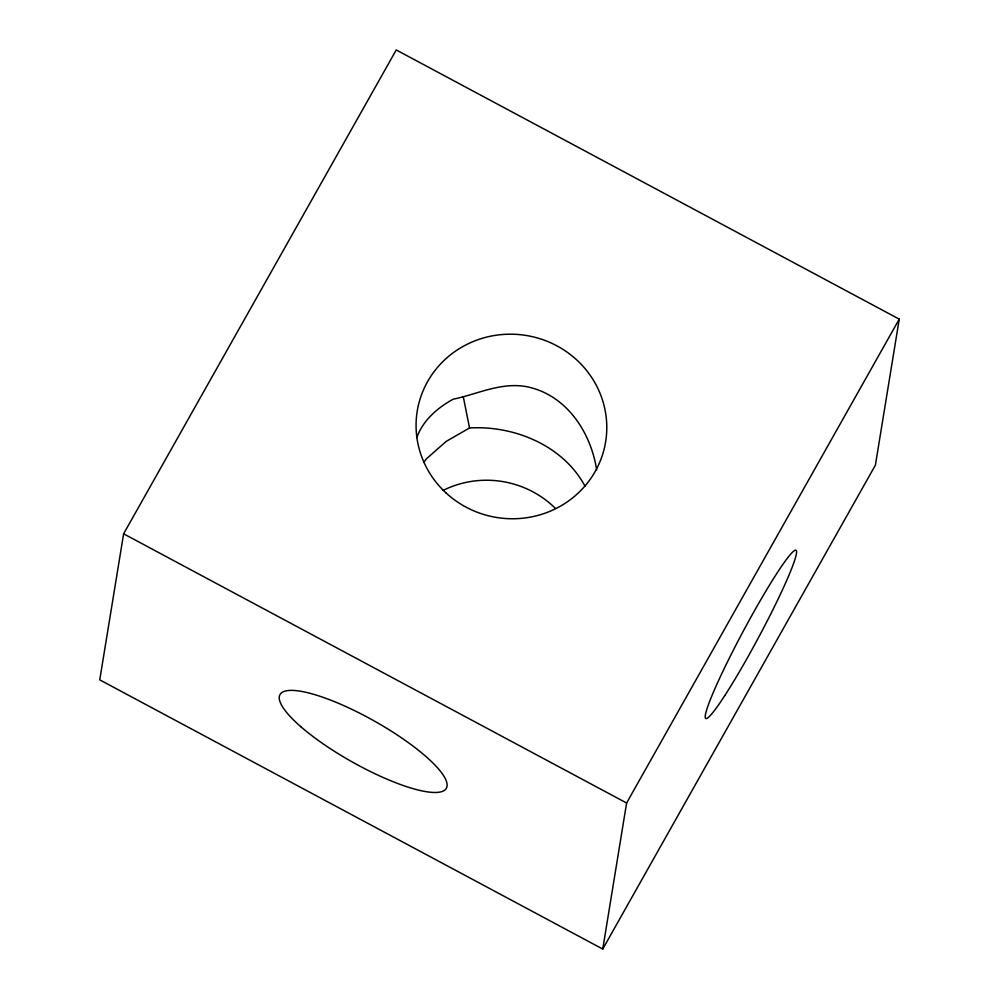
<?xml version="1.0" encoding="UTF-8"?>
<svg xmlns="http://www.w3.org/2000/svg" width="999" height="999" viewBox="0 0 999 999"><rect width="100%" height="100%" fill="white"/><g stroke="black" fill="none" stroke-linecap="round" stroke-linejoin="round"><path stroke-width="1.5" d="M123.614 533.816L99.75 679.857L602.747 949.05L875.386 465.184L899.25 319.143L396.253 49.95L123.614 533.816L626.61 803.009L602.747 949.05M416.82 437.55C422.914 420.379 437.487 407.867 453.059 399.238C477.235 394.168 500.249 382.33 525.536 386.476C565.684 393.856 590.746 431.568 596.64 469.817M626.61 803.009L899.25 319.143M423.838 462.362L426.436 458.803L446.178 441.408L469.542 427.959C514.248 425.312 563.249 445.542 585.014 486.201M469.542 427.959L463.299 396.84M443.081 490.422A95.442 92.195 9.3 0 1 555.369 508.354M724.837 695.504A95.442 8.229 -61.8 0 0 796.44 553.458A95.442 8.229 -61.8 0 0 731.73 653.334A95.442 8.229 -61.8 0 0 724.837 695.504M301.086 726.922A95.442 23.252 29.4 0 0 443.131 791.071A95.442 23.252 29.4 0 0 345.329 706.305A95.442 23.252 29.4 0 0 301.086 726.922M445.841 492.757A95.442 92.195 9.3 0 0 604.17 448.938A95.442 92.195 9.3 0 0 484.278 337.724A95.442 92.195 9.3 0 0 445.841 492.757"/></g></svg>
